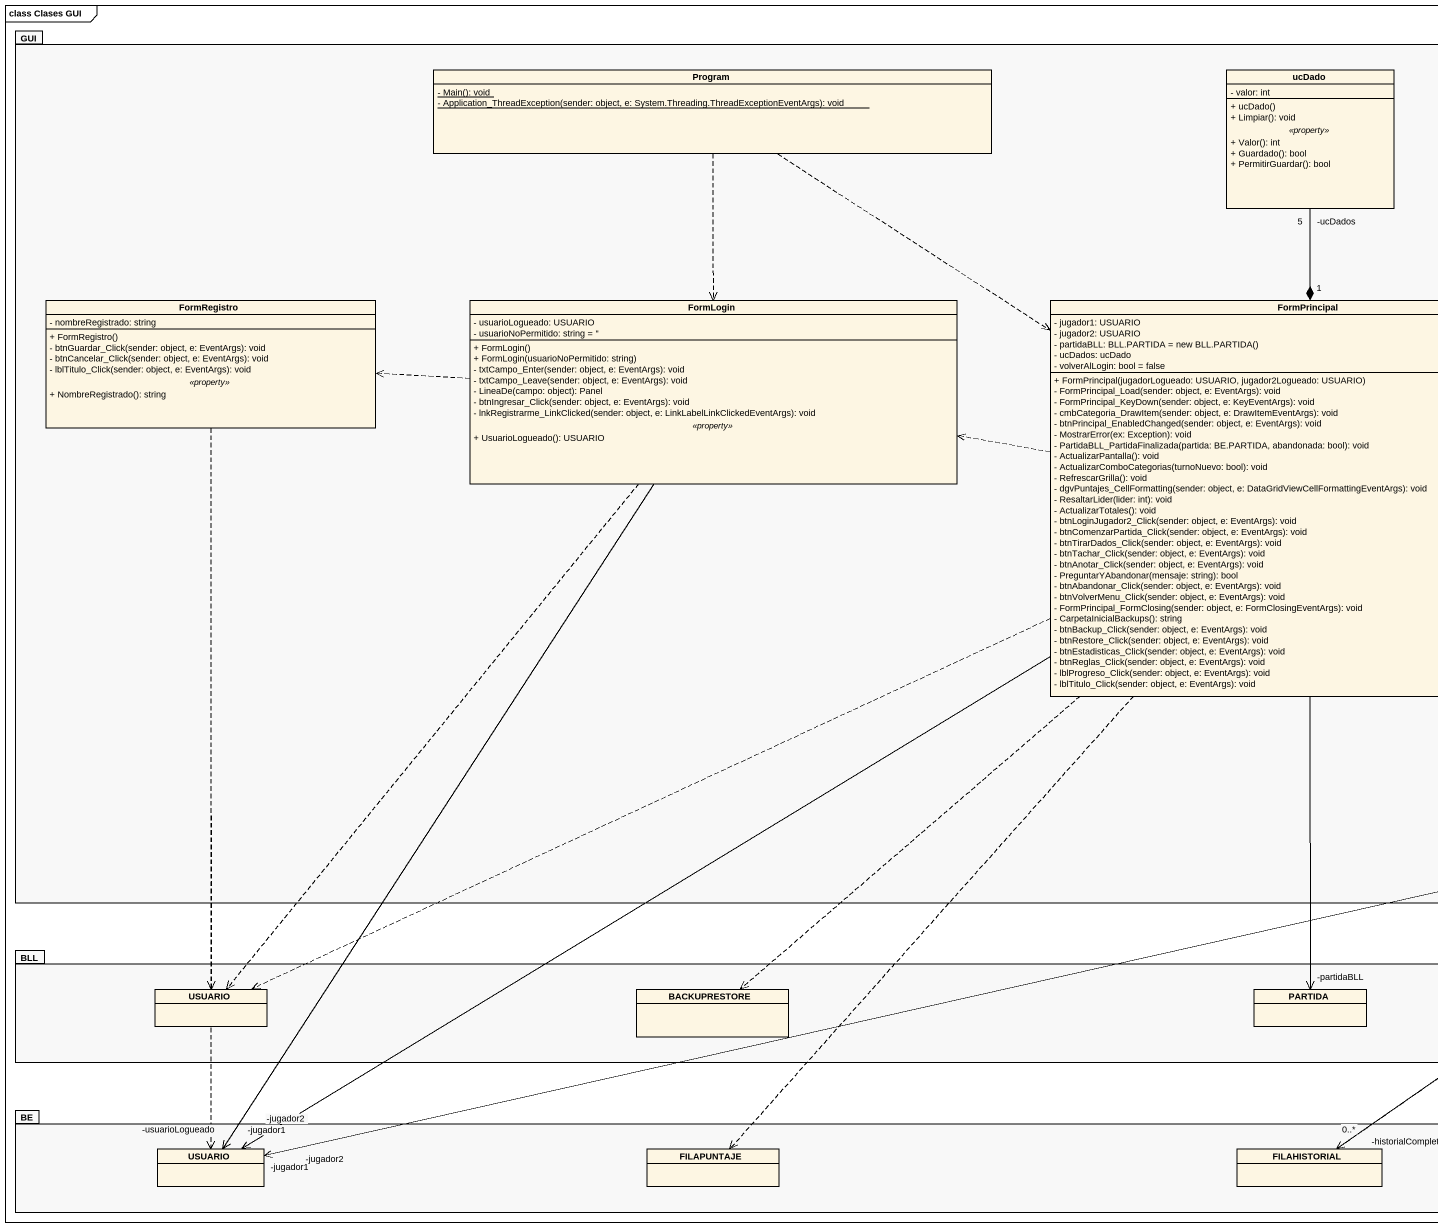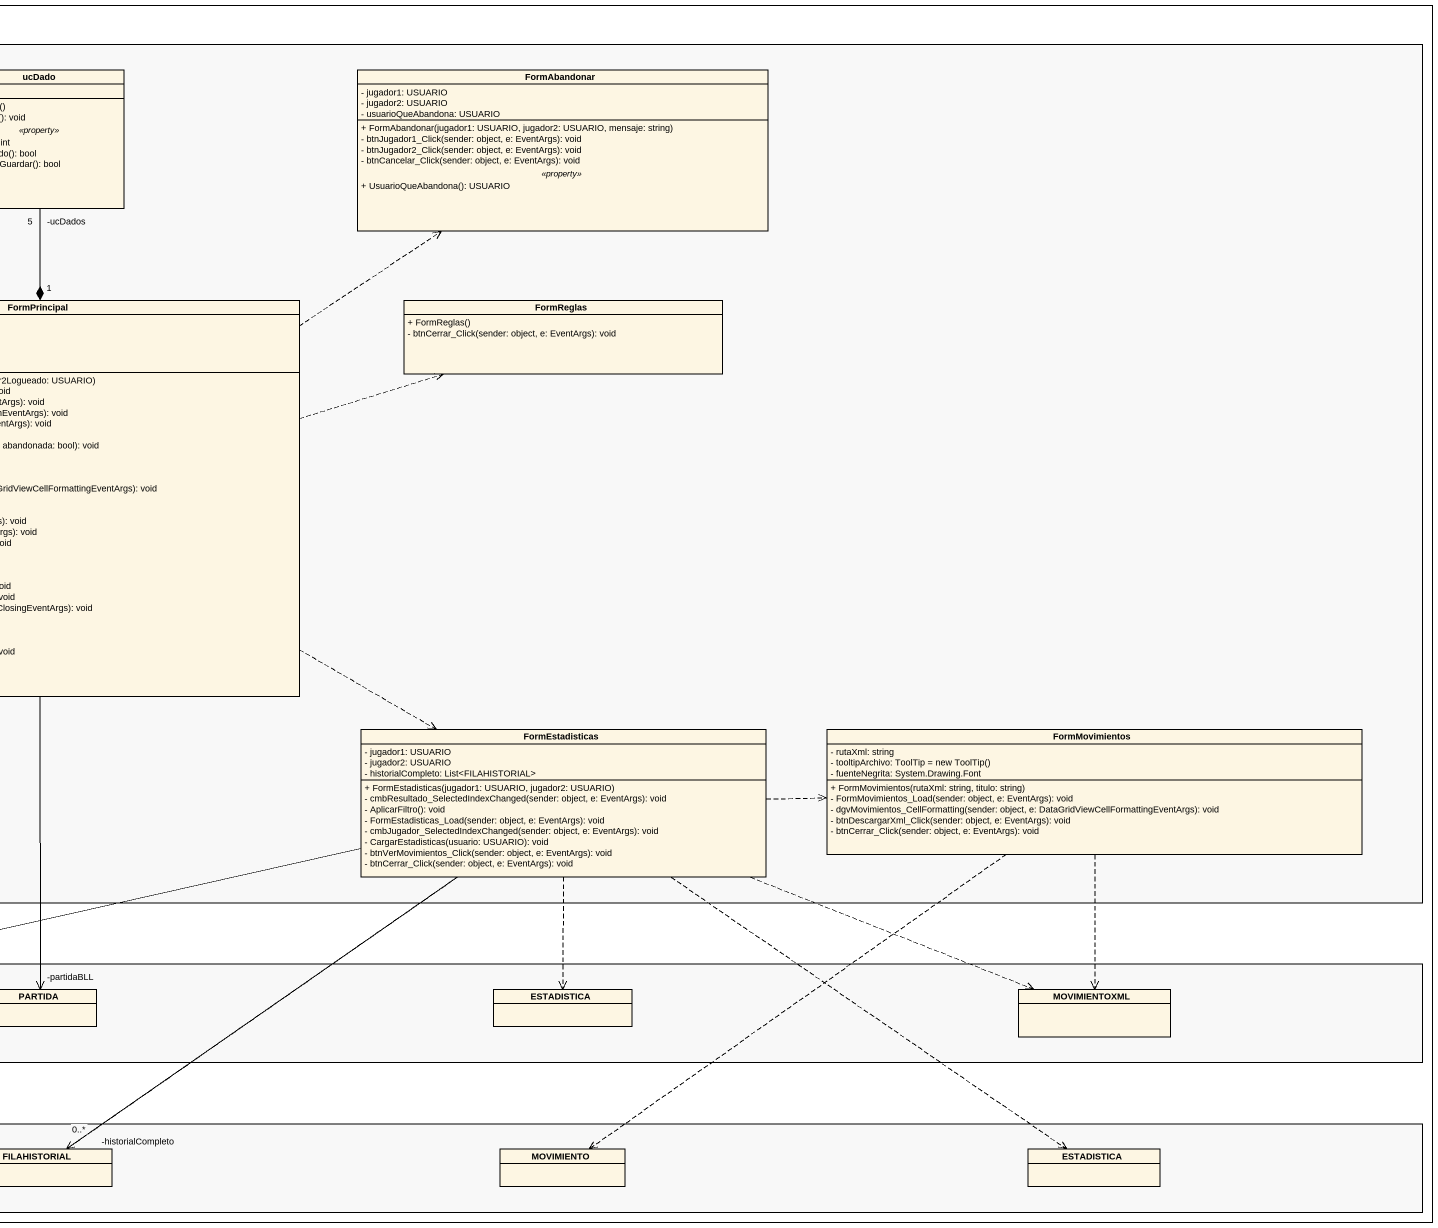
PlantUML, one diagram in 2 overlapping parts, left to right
@startuml
mainframe class Clases GUI
hide circle
hide empty members
skinparam classAttributeIconSize 0
package GUI #F8F8F8 {
  class Program {
    {static} - Main(): void
    {static} - Application_ThreadException(sender: object, e: System.Threading.ThreadExceptionEventArgs): void
  }
  class ucDado {
    - valor: int
    --
    + ucDado()
    + Limpiar(): void
    .. <<property>> ..
    + Valor(): int
    + Guardado(): bool
    + PermitirGuardar(): bool
  }
  class FormAbandonar {
    - jugador1: USUARIO
    - jugador2: USUARIO
    - usuarioQueAbandona: USUARIO
    --
    + FormAbandonar(jugador1: USUARIO, jugador2: USUARIO, mensaje: string)
    - btnJugador1_Click(sender: object, e: EventArgs): void
    - btnJugador2_Click(sender: object, e: EventArgs): void
    - btnCancelar_Click(sender: object, e: EventArgs): void
    .. <<property>> ..
    + UsuarioQueAbandona(): USUARIO
  }
  class FormRegistro {
    - nombreRegistrado: string
    --
    + FormRegistro()
    - btnGuardar_Click(sender: object, e: EventArgs): void
    - btnCancelar_Click(sender: object, e: EventArgs): void
    - lblTitulo_Click(sender: object, e: EventArgs): void
    .. <<property>> ..
    + NombreRegistrado(): string
  }
  class FormLogin {
    - usuarioLogueado: USUARIO
    - usuarioNoPermitido: string = ''
    --
    + FormLogin()
    + FormLogin(usuarioNoPermitido: string)
    - txtCampo_Enter(sender: object, e: EventArgs): void
    - txtCampo_Leave(sender: object, e: EventArgs): void
    - LineaDe(campo: object): Panel
    - btnIngresar_Click(sender: object, e: EventArgs): void
    - lnkRegistrarme_LinkClicked(sender: object, e: LinkLabelLinkClickedEventArgs): void
    .. <<property>> ..
    + UsuarioLogueado(): USUARIO
  }
  class FormPrincipal {
    - jugador1: USUARIO
    - jugador2: USUARIO
    {field} - partidaBLL: BLL.PARTIDA = new BLL.PARTIDA()
    - ucDados: ucDado
    - volverAlLogin: bool = false
    + FormPrincipal(jugadorLogueado: USUARIO, jugador2Logueado: USUARIO)
    - FormPrincipal_Load(sender: object, e: EventArgs): void
    - FormPrincipal_KeyDown(sender: object, e: KeyEventArgs): void
    - cmbCategoria_DrawItem(sender: object, e: DrawItemEventArgs): void
    - btnPrincipal_EnabledChanged(sender: object, e: EventArgs): void
    - MostrarError(ex: Exception): void
    - PartidaBLL_PartidaFinalizada(partida: BE.PARTIDA, abandonada: bool): void
    - ActualizarPantalla(): void
    - ActualizarComboCategorias(turnoNuevo: bool): void
    - RefrescarGrilla(): void
    - dgvPuntajes_CellFormatting(sender: object, e: DataGridViewCellFormattingEventArgs): void
    - ResaltarLider(lider: int): void
    - ActualizarTotales(): void
    - btnLoginJugador2_Click(sender: object, e: EventArgs): void
    - btnComenzarPartida_Click(sender: object, e: EventArgs): void
    - btnTirarDados_Click(sender: object, e: EventArgs): void
    - btnTachar_Click(sender: object, e: EventArgs): void
    - btnAnotar_Click(sender: object, e: EventArgs): void
    - PreguntarYAbandonar(mensaje: string): bool
    - btnAbandonar_Click(sender: object, e: EventArgs): void
    - btnVolverMenu_Click(sender: object, e: EventArgs): void
    - FormPrincipal_FormClosing(sender: object, e: FormClosingEventArgs): void
    - CarpetaInicialBackups(): string
    - btnBackup_Click(sender: object, e: EventArgs): void
    - btnRestore_Click(sender: object, e: EventArgs): void
    - btnEstadisticas_Click(sender: object, e: EventArgs): void
    - btnReglas_Click(sender: object, e: EventArgs): void
    - lblProgreso_Click(sender: object, e: EventArgs): void
    - lblTitulo_Click(sender: object, e: EventArgs): void
  }
  class FormReglas {
    + FormReglas()
    - btnCerrar_Click(sender: object, e: EventArgs): void
  }
  class FormEstadisticas {
    - jugador1: USUARIO
    - jugador2: USUARIO
    - historialCompleto: List<FILAHISTORIAL>
    + FormEstadisticas(jugador1: USUARIO, jugador2: USUARIO)
    - cmbResultado_SelectedIndexChanged(sender: object, e: EventArgs): void
    - AplicarFiltro(): void
    - FormEstadisticas_Load(sender: object, e: EventArgs): void
    - cmbJugador_SelectedIndexChanged(sender: object, e: EventArgs): void
    - CargarEstadisticas(usuario: USUARIO): void
    - btnVerMovimientos_Click(sender: object, e: EventArgs): void
    - btnCerrar_Click(sender: object, e: EventArgs): void
  }
  class FormMovimientos {
    - rutaXml: string
    {field} - tooltipArchivo: ToolTip = new ToolTip()
    - fuenteNegrita: System.Drawing.Font
    + FormMovimientos(rutaXml: string, titulo: string)
    - FormMovimientos_Load(sender: object, e: EventArgs): void
    - dgvMovimientos_CellFormatting(sender: object, e: DataGridViewCellFormattingEventArgs): void
    - btnDescargarXml_Click(sender: object, e: EventArgs): void
    - btnCerrar_Click(sender: object, e: EventArgs): void
  }
}
package BLL #F8F8F8 {
  class USUARIO
  class BACKUPRESTORE
  class PARTIDA
  class ESTADISTICA
  class MOVIMIENTOXML
}
package BE #F8F8F8 {
  class "USUARIO" as USUARIO_2
  class FILAPUNTAJE
  class FILAHISTORIAL
  class MOVIMIENTO
  class "ESTADISTICA" as ESTADISTICA_2
}
Program ..> FormLogin
Program ..> FormPrincipal
FormRegistro ..> USUARIO
FormRegistro ..> USUARIO_2
FormLogin .left.> FormRegistro
FormLogin ..> USUARIO
FormLogin --> "-usuarioLogueado" USUARIO_2
FormPrincipal "1" *-up- "-ucDados\n5" ucDado
FormPrincipal .up.> FormAbandonar
FormPrincipal .left.> FormLogin
FormPrincipal .right.> FormReglas
FormPrincipal .right.> FormEstadisticas
FormPrincipal .left.> USUARIO
FormPrincipal ..> BACKUPRESTORE
FormPrincipal --> "-partidaBLL" PARTIDA
FormPrincipal --> "-jugador1" USUARIO_2
FormPrincipal --> "-jugador2" USUARIO_2
FormPrincipal ..> FILAPUNTAJE
FormEstadisticas .right.> FormMovimientos
FormEstadisticas ..> ESTADISTICA
FormEstadisticas .right.> MOVIMIENTOXML
FormEstadisticas -left-> "-jugador1" USUARIO_2
FormEstadisticas -left-> "-jugador2" USUARIO_2
FormEstadisticas ..> FILAHISTORIAL
FormEstadisticas --> "-historialCompleto\n0..*" FILAHISTORIAL
FormEstadisticas ..> ESTADISTICA_2
FormMovimientos ..> MOVIMIENTOXML
FormMovimientos ..> MOVIMIENTO
@enduml
